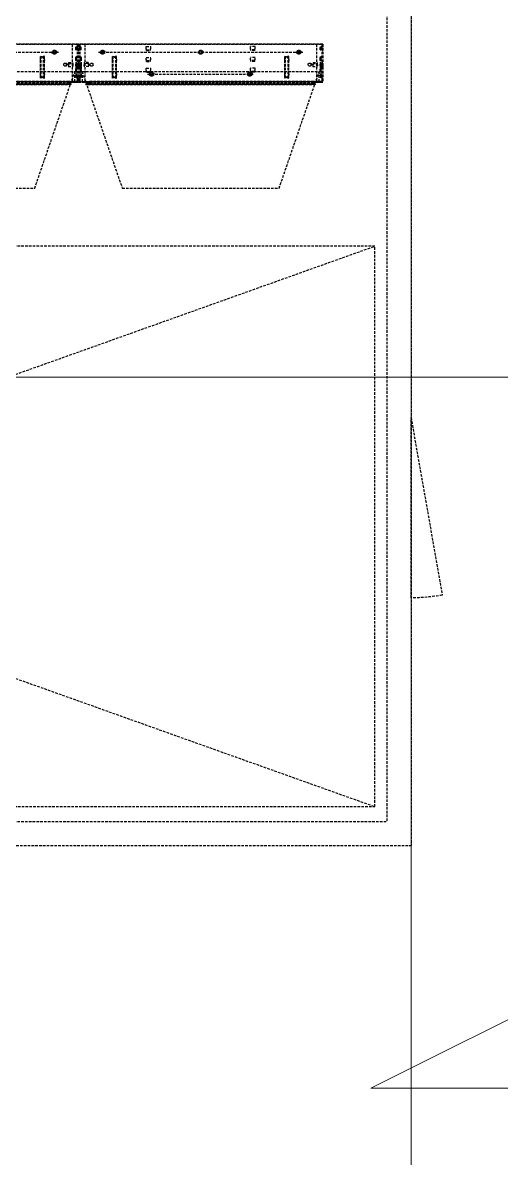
# Model space of a CAD drawing. Extents: x -32000 to 416743, y -254124 to 144214.
# Drawn here: x 5031 to 6225, y 31049 to 33885 of the extents above; entities that cross this region are included whole.
import ezdxf

# ---------------------------------------------------------------- set-up
doc = ezdxf.new("R2010")
doc.units = 0
doc.header["$LTSCALE"] = 10
doc.linetypes.add('XFM1Q40$0$HIDDEN', pattern=[9.525, 6.35, -3.175])
for name, color, linetype in [('XFM1Q40$0$ACC-450', 2, 'Continuous'), ('XFM1Q40$0$CBF01', 3, 'Continuous'), ('XFM1Q40$0$CBF02', 6, 'Continuous'), ('XFM1Q40$0$CBF03', 30, 'Continuous'), ('XFM1Q40$0$CBF04', 7, 'Continuous'), ('XFM1Q40$0$HEPA', 6, 'Continuous'), ('XFM1Q40$0$TYPE14X10', 7, 'Continuous'), ('XFM1Q40$0$輪廓', 4, 'Continuous'), ('XFM7P40ICA$0$H12PL4$0$L40_19_HYOKI', 252, 'Continuous'), ('XFM7P40ICA$0$H12PL4$0$L40_19_MEJI', 252, 'Continuous')]:
    doc.layers.add(name, color=color, linetype=linetype)

# ---------------------------------------------------------------- blocks, each defined once
blk = doc.blocks.new('XFM1Q40$0$A$Cac22a11c')
at = {"layer": 'XFM1Q40$0$ACC-450', "color": 252, "linetype": 'XFM1Q40$0$HIDDEN', "ltscale": 0.1}
for p, q in [((285100, 173266.1), (285021.9, 172822.9)), ((285100, 172816.1), (285100, 173266.1))]:
    blk.add_line(p, q, dxfattribs=at)
blk.add_arc((285100, 173266.1), 450, 260, 270, dxfattribs=at)
at = {"layer": 'XFM1Q40$0$CBF01', "color": 252, "linetype": 'XFM1Q40$0$HIDDEN', "ltscale": 0.1}
for p, q in [((285914, 174199.1), (285914, 174105.6)), ((285930, 174199.1), (285914, 174199.1)), ((285923, 174185.1), (285923.5, 174190.4)), ((285923, 174185.1), (285924.5, 174184.9)), ((285924.5, 174184.9), (285925, 174190.2)), ((285927, 174193.1), (285926.5, 174193.1)), ((285927, 174191.6), (285926.5, 174191.6)), ((285928.5, 174199.1), (285928.5, 174105.6)), ((285928.5, 174183.1), (285930, 174183.1)), ((285930, 174199.1), (285930, 174104.1)), ((285923, 174163.6), (285923, 174119.6)), ((285923, 174158.1), (285923.5, 174163.4)), ((285923, 174158.1), (285924.5, 174157.9)), ((285923, 174151.1), (285924.5, 174151.3)), ((285923, 174151.1), (285923.5, 174145.8)), ((285924.5, 174163.6), (285924.5, 174119.6)), ((285924.5, 174157.9), (285925, 174163.2)), ((285924.5, 174151.3), (285925, 174146)), ((285927, 174166.1), (285926.5, 174166.1)), ((285927, 174164.6), (285926.5, 174164.6)), ((285926.5, 174151.6), (285930, 174151.6)), ((285926.5, 174150.1), (285928.5, 174150.1)), ((285926.5, 174146.1), (285928.5, 174146.1)), ((285928.5, 174169.1), (285930, 174169.1)), ((285928.5, 174156.1), (285930, 174156.1)), ((285928.5, 174153.1), (285930, 174153.1)), ((285923, 174131.1), (285923.5, 174136.4)), ((285923, 174131.1), (285924.5, 174130.9)), ((285924.5, 174130.9), (285925, 174136.2)), ((285926.5, 174144.6), (285930, 174144.6)), ((285927, 174139.1), (285926.5, 174139.1)), ((285927, 174137.6), (285926.5, 174137.6)), ((285928.5, 174129.1), (285930, 174129.1)), ((285928.5, 174105.6), (285905, 174105.6)), ((285905, 174105.6), (285905, 174098.6)), ((285912, 174098.6), (285905, 174098.6)), ((285930, 174104.1), (285906.5, 174104.1)), ((285906.5, 174104.1), (285906.5, 174100.1)), ((285912, 174100.1), (285906.5, 174100.1)), ((285912, 174098.6), (285912, 174100.1)), ((285914, 174105.6), (285914, 174104.1)), ((285928.5, 174114.1), (285930, 174114.1))]:
    blk.add_line(p, q, dxfattribs=at)
for centre, radius, start, end in [((285926.5, 174190.1), 3, 90, 175), ((285926.5, 174190.1), 1.5, 90, 175), ((285927, 174194.6), 1.5, 270, 0), ((285927, 174194.6), 3, 270, 300), ((285927, 174194.6), 3, 300, 0), ((285928.5, 174163.6), 5.5, 90, 180), ((285926.5, 174148.1), 3.5, 90, 270), ((285926.5, 174163.1), 3, 90, 175), ((285926.5, 174146.1), 3, 185, 270), ((285928.5, 174163.6), 4, 90, 180), ((285926.5, 174148.1), 2, 90, 270), ((285926.5, 174163.1), 1.5, 90, 175), ((285926.5, 174146.1), 1.5, 185, 270), ((285927, 174167.6), 1.5, 270, 0), ((285927, 174167.6), 3, 270, 0), ((285928.5, 174119.6), 5.5, 180, 270), ((285926.5, 174136.1), 3, 90, 175), ((285928.5, 174119.6), 4, 180, 270), ((285926.5, 174136.1), 1.5, 90, 175), ((285927, 174141.6), 3, 0, 90), ((285927, 174141.6), 1.5, 0, 90), ((285927, 174140.6), 3, 270, 0), ((285927, 174140.6), 1.5, 270, 0)]:
    blk.add_arc(centre, radius, start, end, dxfattribs=at)
at = {"layer": 'XFM1Q40$0$CBF02', "color": 252, "linetype": 'XFM1Q40$0$HIDDEN', "ltscale": 0.1}
for p, q in [((285320, 174199.1), (285928.5, 174199.1)), ((285320, 174199.1), (285320, 174104.1)), ((285373, 174179.1), (285387, 174179.1)), ((285378, 174174.5), (285378, 174183.6)), ((285382, 174183.1), (285378, 174183.1)), ((285382, 174175.1), (285378, 174175.1)), ((285382, 174174.5), (285382, 174183.6)), ((285490, 174183.1), (285489, 174193)), ((285489.9, 174185.1), (285489.1, 174193.1)), ((285489.1, 174193.1), (285500.9, 174193.1)), ((285489.9, 174185.1), (285500.1, 174185.1)), ((285490, 174183.1), (285500, 174183.1)), ((285500, 174183.1), (285501, 174193)), ((285500.1, 174185.1), (285500.9, 174193.1)), ((285618, 174179.1), (285632, 174179.1)), ((285623, 174174.5), (285623, 174183.6)), ((285627, 174183.1), (285623, 174183.1)), ((285627, 174175.1), (285623, 174175.1)), ((285627, 174174.5), (285627, 174183.6)), ((285863, 174179.1), (285877, 174179.1)), ((285868, 174174.5), (285868, 174183.6)), ((285872, 174183.1), (285868, 174183.1)), ((285872, 174175.1), (285868, 174175.1)), ((285872, 174174.5), (285872, 174183.6)), ((285927, 174199.1), (285927, 174104.1)), ((285928.5, 174199.1), (285928.5, 174104.1)), ((285930, 174199.1), (286538.5, 174199.1)), ((285930, 174199.1), (285930, 174104.1)), ((285983, 174179.1), (285997, 174179.1)), ((285988, 174174.5), (285988, 174183.6)), ((285992, 174183.1), (285988, 174183.1)), ((285992, 174175.1), (285988, 174175.1)), ((285992, 174174.5), (285992, 174183.6)), ((285405, 174114.1), (285405, 174169.1)), ((285405, 174169.1), (285408.3, 174167.9)), ((285407, 174114.8), (285407, 174168.4)), ((285415, 174124.7), (285415, 174158.5)), ((285490, 174156.1), (285489, 174166)), ((285489.9, 174158.1), (285489.1, 174166.1)), ((285489.1, 174166.1), (285500.9, 174166.1)), ((285489.9, 174158.1), (285500.1, 174158.1)), ((285490, 174156.1), (285500, 174156.1)), ((285500, 174156.1), (285501, 174166)), ((285500.1, 174158.1), (285500.9, 174166.1)), ((285835, 174114.1), (285835, 174169.1)), ((285835, 174169.1), (285838.3, 174167.9)), ((285837, 174114.8), (285837, 174168.4)), ((285845, 174124.7), (285845, 174158.5)), ((285893.5, 174146.6), (285893.5, 174149.6)), ((285900.5, 174145.5), (285900.5, 174150.7)), ((285905.5, 174153.1), (285904.5, 174143.1)), ((285905.4, 174151.1), (285904.6, 174143.1)), ((285905.4, 174151.1), (285915.6, 174151.1)), ((285905.5, 174153.1), (285915.5, 174153.1)), ((285915.5, 174153.1), (285916.5, 174143.1)), ((285915.6, 174151.1), (285916.4, 174143.1)), ((286015, 174114.1), (286015, 174169.1)), ((286015, 174169.1), (286018.3, 174167.9)), ((286017, 174114.8), (286017, 174168.4)), ((286025, 174124.7), (286025, 174158.5)), ((285490, 174129.1), (285489, 174139)), ((285489.1, 174139.1), (285500.9, 174139.1)), ((285489.9, 174131.1), (285489.1, 174139.1)), ((285489.9, 174131.1), (285500.1, 174131.1)), ((285490, 174129.1), (285500, 174129.1)), ((285495.5, 174124.1), (285509.5, 174124.1)), ((285500, 174129.1), (285501, 174139)), ((285500.1, 174131.1), (285500.9, 174139.1)), ((285500.5, 174119.5), (285500.5, 174128.6)), ((285504.5, 174128.1), (285500.5, 174128.1)), ((285504.5, 174120.1), (285500.5, 174120.1)), ((285504.5, 174119.5), (285504.5, 174128.6)), ((285740.5, 174124.1), (285754.5, 174124.1)), ((285745.5, 174119.5), (285745.5, 174128.6)), ((285749.5, 174128.1), (285745.5, 174128.1)), ((285749.5, 174120.1), (285745.5, 174120.1)), ((285749.5, 174119.5), (285749.5, 174128.6)), ((285904.6, 174143.1), (285916.4, 174143.1)), ((285343.5, 174104.1), (285320, 174104.1)), ((285343.5, 174105.6), (285903.5, 174105.6)), ((285343.5, 174098.6), (285343.5, 174105.6)), ((285343.5, 174104.1), (285903.5, 174104.1)), ((285343.5, 174100.1), (285903.5, 174100.1)), ((285343.5, 174098.6), (285903.5, 174098.6)), ((285408.3, 174115.3), (285405, 174114.1)), ((285838.3, 174115.3), (285835, 174114.1)), ((285903.5, 174105.6), (285903.5, 174098.6)), ((285903.5, 174104.1), (285928.5, 174104.1)), ((285953.5, 174104.1), (285930, 174104.1)), ((285953.5, 174105.6), (286513.5, 174105.6)), ((285953.5, 174098.6), (285953.5, 174105.6)), ((285953.5, 174104.1), (286513.5, 174104.1)), ((285953.5, 174100.1), (286513.5, 174100.1)), ((285953.5, 174098.6), (286513.5, 174098.6)), ((286018.3, 174115.3), (286015, 174114.1))]:
    blk.add_line(p, q, dxfattribs=at)
for centre, radius, start, end in [((285378, 174179.1), 4, 90, 270), ((285382, 174179.1), 4, 270, 90), ((285489.1, 174193), 0.0502, 360, 191.4212), ((285500.9, 174193), 0.0502, 348.5788, 180), ((285623, 174179.1), 4, 90, 270), ((285627, 174179.1), 4, 270, 90), ((285868, 174179.1), 4, 90, 270), ((285872, 174179.1), 4, 270, 90), ((285988, 174179.1), 4, 90, 270), ((285992, 174179.1), 4, 270, 90), ((285405, 174158.5), 10, 0, 70.71), ((285489.1, 174166), 0.0502, 360, 191.4212), ((285500.9, 174166), 0.0502, 348.5788, 180), ((285835, 174158.5), 10, 0, 70.71), ((285897.5, 174147.5), 4.49, 63.4401, 152.8116), ((285897.5, 174148.6), 4.49, 207.1884, 296.5599), ((285897.5, 174148.1), 4, 300, 60), ((286015, 174158.5), 10, 0, 70.71), ((285405, 174124.7), 10, 289.29, 0), ((285489.1, 174139), 0.0502, 360, 191.4212), ((285500.5, 174124.1), 4, 90, 270), ((285500.9, 174139), 0.0502, 348.5788, 180), ((285504.5, 174124.1), 4, 270, 90), ((285745.5, 174124.1), 4, 90, 270), ((285749.5, 174124.1), 4, 270, 90), ((285835, 174124.7), 10, 289.29, 0), ((285904.6, 174143.1), 0.0502, 168.5788, 0), ((285916.4, 174143.1), 0.0502, 180, 11.4212), ((286015, 174124.7), 10, 289.29, 0)]:
    blk.add_arc(centre, radius, start, end, dxfattribs=at)
at = {"layer": 'XFM1Q40$0$CBF03', "color": 252, "linetype": 'XFM1Q40$0$HIDDEN', "ltscale": 0.1}
for p, q in [((285930, 174199.1), (285321.5, 174199.1)), ((285321.5, 174199.1), (285321.5, 174104.1)), ((285323, 174199.1), (285323, 174104.1)), ((285880, 174179.1), (285370, 174179.1)), ((285378, 174174.5), (285378, 174183.6)), ((285378, 174183.1), (285382, 174183.1)), ((285378, 174175.1), (285382, 174175.1)), ((285382, 174174.5), (285382, 174183.6)), ((285623, 174174.5), (285623, 174183.6)), ((285623, 174183.1), (285627, 174183.1)), ((285623, 174175.1), (285627, 174175.1)), ((285627, 174174.5), (285627, 174183.6)), ((285750, 174183.1), (285749, 174193)), ((285760.9, 174193.1), (285749.1, 174193.1)), ((285749.9, 174185.1), (285749.1, 174193.1)), ((285760.1, 174185.1), (285749.9, 174185.1)), ((285760, 174183.1), (285750, 174183.1)), ((285760, 174183.1), (285761, 174193)), ((285760.1, 174185.1), (285760.9, 174193.1)), ((285868, 174174.5), (285868, 174183.6)), ((285868, 174183.1), (285872, 174183.1)), ((285868, 174175.1), (285872, 174175.1)), ((285872, 174174.5), (285872, 174183.6)), ((285930, 174199.1), (285930, 174104.1)), ((286540, 174199.1), (285931.5, 174199.1)), ((285931.5, 174199.1), (285931.5, 174104.1)), ((285933, 174199.1), (285933, 174104.1)), ((286490, 174179.1), (285980, 174179.1)), ((285988, 174174.5), (285988, 174183.6)), ((285988, 174183.1), (285992, 174183.1)), ((285988, 174175.1), (285992, 174175.1)), ((285992, 174174.5), (285992, 174183.6)), ((285334.5, 174153.1), (285333.5, 174143.1)), ((285334.4, 174151.1), (285333.6, 174143.1)), ((285344.6, 174151.1), (285334.4, 174151.1)), ((285344.5, 174153.1), (285334.5, 174153.1)), ((285344.5, 174153.1), (285345.5, 174143.1)), ((285344.6, 174151.1), (285345.4, 174143.1)), ((285349.5, 174145.5), (285349.5, 174150.7)), ((285356.5, 174146.6), (285356.5, 174149.6)), ((285405, 174124.7), (285405, 174158.5)), ((285415, 174169.1), (285411.7, 174167.9)), ((285413, 174114.8), (285413, 174168.4)), ((285415, 174114.1), (285415, 174169.1)), ((285750, 174156.1), (285749, 174166)), ((285749.9, 174158.1), (285749.1, 174166.1)), ((285760.9, 174166.1), (285749.1, 174166.1)), ((285760.1, 174158.1), (285749.9, 174158.1)), ((285760, 174156.1), (285750, 174156.1)), ((285760, 174156.1), (285761, 174166)), ((285760.1, 174158.1), (285760.9, 174166.1)), ((285835, 174124.7), (285835, 174158.5)), ((285845, 174169.1), (285841.7, 174167.9)), ((285843, 174114.8), (285843, 174168.4)), ((285845, 174114.1), (285845, 174169.1)), ((285944.5, 174153.1), (285943.5, 174143.1)), ((285944.4, 174151.1), (285943.6, 174143.1)), ((285954.6, 174151.1), (285944.4, 174151.1)), ((285954.5, 174153.1), (285944.5, 174153.1)), ((285954.5, 174153.1), (285955.5, 174143.1)), ((285954.6, 174151.1), (285955.4, 174143.1)), ((285959.5, 174145.5), (285959.5, 174150.7)), ((285966.5, 174146.6), (285966.5, 174149.6)), ((286015, 174124.7), (286015, 174158.5)), ((286025, 174169.1), (286021.7, 174167.9)), ((286023, 174114.8), (286023, 174168.4)), ((286025, 174114.1), (286025, 174169.1)), ((285345.4, 174143.1), (285333.6, 174143.1)), ((285757.5, 174124.1), (285492.5, 174124.1)), ((285500.5, 174119.5), (285500.5, 174128.6)), ((285500.5, 174128.1), (285504.5, 174128.1)), ((285500.5, 174120.1), (285504.5, 174120.1)), ((285504.5, 174119.5), (285504.5, 174128.6)), ((285745.5, 174119.5), (285745.5, 174128.6)), ((285745.5, 174128.1), (285749.5, 174128.1)), ((285745.5, 174120.1), (285749.5, 174120.1)), ((285750, 174129.1), (285749, 174139)), ((285760.9, 174139.1), (285749.1, 174139.1)), ((285749.9, 174131.1), (285749.1, 174139.1)), ((285749.5, 174119.5), (285749.5, 174128.6)), ((285760.1, 174131.1), (285749.9, 174131.1)), ((285760, 174129.1), (285750, 174129.1)), ((285760, 174129.1), (285761, 174139)), ((285760.1, 174131.1), (285760.9, 174139.1)), ((285955.4, 174143.1), (285943.6, 174143.1)), ((285930, 174104.1), (285321.5, 174104.1)), ((285906.5, 174105.6), (285346.5, 174105.6)), ((285346.5, 174105.6), (285346.5, 174104.1)), ((285346.5, 174104.1), (285346.5, 174098.6)), ((285906.5, 174100.1), (285346.5, 174100.1)), ((285906.5, 174098.6), (285346.5, 174098.6)), ((285411.7, 174115.3), (285415, 174114.1)), ((285841.7, 174115.3), (285845, 174114.1)), ((285906.5, 174104.1), (285906.5, 174105.6)), ((285906.5, 174098.6), (285906.5, 174104.1)), ((286540, 174104.1), (285931.5, 174104.1)), ((286516.5, 174105.6), (285956.5, 174105.6)), ((285956.5, 174105.6), (285956.5, 174104.1)), ((285956.5, 174104.1), (285956.5, 174098.6)), ((286516.5, 174100.1), (285956.5, 174100.1)), ((286516.5, 174098.6), (285956.5, 174098.6)), ((286021.7, 174115.3), (286025, 174114.1))]:
    blk.add_line(p, q, dxfattribs=at)
for centre, radius, start, end in [((285378, 174179.1), 4, 90, 270), ((285382, 174179.1), 4, 270, 90), ((285623, 174179.1), 4, 90, 270), ((285627, 174179.1), 4, 270, 90), ((285749.1, 174193), 0.0502, 360, 191.4212), ((285760.9, 174193), 0.0502, 348.5788, 180), ((285868, 174179.1), 4, 90, 270), ((285872, 174179.1), 4, 270, 90), ((285988, 174179.1), 4, 90, 270), ((285992, 174179.1), 4, 270, 90), ((285352.5, 174148.1), 4, 120, 240), ((285352.5, 174147.5), 4.49, 27.1884, 116.5599), ((285352.5, 174148.6), 4.49, 243.4401, 332.8116), ((285415, 174158.5), 10, 109.29, 180), ((285749.1, 174166), 0.0502, 360, 191.4212), ((285760.9, 174166), 0.0502, 348.5788, 180), ((285845, 174158.5), 10, 109.29, 180), ((285962.5, 174148.1), 4, 120, 240), ((285962.5, 174147.5), 4.49, 27.1884, 116.5599), ((285962.5, 174148.6), 4.49, 243.4401, 332.8116), ((286025, 174158.5), 10, 109.29, 180), ((285333.6, 174143.1), 0.0502, 168.5788, 0), ((285345.4, 174143.1), 0.0502, 180, 11.4212), ((285415, 174124.7), 10, 180, 250.71), ((285500.5, 174124.1), 4, 90, 270), ((285504.5, 174124.1), 4, 270, 90), ((285745.5, 174124.1), 4, 90, 270), ((285749.1, 174139), 0.0502, 360, 191.4212), ((285749.5, 174124.1), 4, 270, 90), ((285760.9, 174139), 0.0502, 348.5788, 180), ((285845, 174124.7), 10, 180, 250.71), ((285943.6, 174143.1), 0.0502, 168.5788, 0), ((285955.4, 174143.1), 0.0502, 180, 11.4212), ((286025, 174124.7), 10, 180, 250.71)]:
    blk.add_arc(centre, radius, start, end, dxfattribs=at)
at = {"layer": 'XFM1Q40$0$CBF04', "color": 252, "linetype": 'XFM1Q40$0$HIDDEN', "ltscale": 0.1}
for p, q in [((285320, 174199.1), (285320, 174104.1)), ((285320, 174199.1), (285336, 174199.1)), ((285321.5, 174183.1), (285320, 174183.1)), ((285321.5, 174199.1), (285321.5, 174105.6)), ((285323, 174193.1), (285323.5, 174193.1)), ((285323, 174191.6), (285323.5, 174191.6)), ((285325.5, 174184.9), (285325, 174190.2)), ((285327, 174185.1), (285325.5, 174184.9)), ((285327, 174185.1), (285326.5, 174190.4)), ((285336, 174199.1), (285336, 174105.6)), ((285930, 174199.1), (285930, 174104.1)), ((285930, 174199.1), (285946, 174199.1)), ((285931.5, 174183.1), (285930, 174183.1)), ((285931.5, 174199.1), (285931.5, 174105.6)), ((285933, 174193.1), (285933.5, 174193.1)), ((285933, 174191.6), (285933.5, 174191.6)), ((285935.5, 174184.9), (285935, 174190.2)), ((285937, 174185.1), (285935.5, 174184.9)), ((285937, 174185.1), (285936.5, 174190.4)), ((285946, 174199.1), (285946, 174105.6)), ((285321.5, 174169.1), (285320, 174169.1)), ((285321.5, 174156.1), (285320, 174156.1)), ((285321.5, 174153.1), (285320, 174153.1)), ((285323.5, 174151.6), (285320, 174151.6)), ((285323.5, 174150.1), (285321.5, 174150.1)), ((285323.5, 174146.1), (285321.5, 174146.1)), ((285323, 174166.1), (285323.5, 174166.1)), ((285323, 174164.6), (285323.5, 174164.6)), ((285325.5, 174157.9), (285325, 174163.2)), ((285325.5, 174151.3), (285325, 174146)), ((285325.5, 174163.6), (285325.5, 174119.6)), ((285327, 174158.1), (285325.5, 174157.9)), ((285327, 174151.1), (285325.5, 174151.3)), ((285327, 174158.1), (285326.5, 174163.4)), ((285327, 174151.1), (285326.5, 174145.8)), ((285327, 174163.6), (285327, 174119.6)), ((285931.5, 174169.1), (285930, 174169.1)), ((285931.5, 174156.1), (285930, 174156.1)), ((285931.5, 174153.1), (285930, 174153.1)), ((285933.5, 174151.6), (285930, 174151.6)), ((285933.5, 174150.1), (285931.5, 174150.1)), ((285933.5, 174146.1), (285931.5, 174146.1)), ((285933, 174166.1), (285933.5, 174166.1)), ((285933, 174164.6), (285933.5, 174164.6)), ((285935.5, 174157.9), (285935, 174163.2)), ((285935.5, 174151.3), (285935, 174146)), ((285935.5, 174163.6), (285935.5, 174119.6)), ((285937, 174158.1), (285935.5, 174157.9)), ((285937, 174151.1), (285935.5, 174151.3)), ((285937, 174158.1), (285936.5, 174163.4)), ((285937, 174151.1), (285936.5, 174145.8)), ((285937, 174163.6), (285937, 174119.6)), ((285323.5, 174144.6), (285320, 174144.6)), ((285321.5, 174129.1), (285320, 174129.1)), ((285323, 174139.1), (285323.5, 174139.1)), ((285323, 174137.6), (285323.5, 174137.6)), ((285325.5, 174130.9), (285325, 174136.2)), ((285327, 174131.1), (285325.5, 174130.9)), ((285327, 174131.1), (285326.5, 174136.4)), ((285933.5, 174144.6), (285930, 174144.6)), ((285931.5, 174129.1), (285930, 174129.1)), ((285933, 174139.1), (285933.5, 174139.1)), ((285933, 174137.6), (285933.5, 174137.6)), ((285935.5, 174130.9), (285935, 174136.2)), ((285937, 174131.1), (285935.5, 174130.9)), ((285937, 174131.1), (285936.5, 174136.4)), ((285321.5, 174114.1), (285320, 174114.1)), ((285320, 174104.1), (285343.5, 174104.1)), ((285321.5, 174105.6), (285345, 174105.6)), ((285336, 174105.6), (285336, 174104.1)), ((285338, 174100.1), (285343.5, 174100.1)), ((285338, 174098.6), (285338, 174100.1)), ((285338, 174098.6), (285345, 174098.6)), ((285343.5, 174104.1), (285343.5, 174100.1)), ((285345, 174105.6), (285345, 174098.6)), ((285931.5, 174114.1), (285930, 174114.1)), ((285930, 174104.1), (285953.5, 174104.1)), ((285931.5, 174105.6), (285955, 174105.6)), ((285946, 174105.6), (285946, 174104.1)), ((285948, 174100.1), (285953.5, 174100.1)), ((285948, 174098.6), (285948, 174100.1)), ((285948, 174098.6), (285955, 174098.6)), ((285953.5, 174104.1), (285953.5, 174100.1)), ((285955, 174105.6), (285955, 174098.6))]:
    blk.add_line(p, q, dxfattribs=at)
for centre, radius, start, end in [((285323, 174194.6), 3, 180, 240), ((285323, 174194.6), 1.5, 180, 270), ((285323, 174194.6), 3, 240, 270), ((285323.5, 174190.1), 3, 5, 90), ((285323.5, 174190.1), 1.5, 5, 90), ((285933, 174194.6), 3, 180, 240), ((285933, 174194.6), 1.5, 180, 270), ((285933, 174194.6), 3, 240, 270), ((285933.5, 174190.1), 3, 5, 90), ((285933.5, 174190.1), 1.5, 5, 90), ((285323, 174167.6), 3, 180, 270), ((285321.5, 174163.6), 5.5, 0, 90), ((285323, 174167.6), 1.5, 180, 270), ((285321.5, 174163.6), 4, 0, 90), ((285323.5, 174163.1), 3, 5, 90), ((285323.5, 174163.1), 1.5, 5, 90), ((285323.5, 174148.1), 3.5, 270, 90), ((285323.5, 174148.1), 2, 270, 90), ((285323.5, 174146.1), 1.5, 270, 355), ((285323.5, 174146.1), 3, 270, 355), ((285933, 174167.6), 3, 180, 270), ((285931.5, 174163.6), 5.5, 0, 90), ((285933, 174167.6), 1.5, 180, 270), ((285931.5, 174163.6), 4, 0, 90), ((285933.5, 174163.1), 3, 5, 90), ((285933.5, 174163.1), 1.5, 5, 90), ((285933.5, 174148.1), 3.5, 270, 90), ((285933.5, 174148.1), 2, 270, 90), ((285933.5, 174146.1), 1.5, 270, 355), ((285933.5, 174146.1), 3, 270, 355), ((285323, 174141.6), 3, 90, 180), ((285323, 174140.6), 3, 180, 270), ((285323, 174141.6), 1.5, 90, 180), ((285323, 174140.6), 1.5, 180, 270), ((285321.5, 174119.6), 4, 270, 0), ((285321.5, 174119.6), 5.5, 270, 0), ((285323.5, 174136.1), 3, 5, 90), ((285323.5, 174136.1), 1.5, 5, 90), ((285933, 174141.6), 3, 90, 180), ((285933, 174140.6), 3, 180, 270), ((285933, 174141.6), 1.5, 90, 180), ((285933, 174140.6), 1.5, 180, 270), ((285931.5, 174119.6), 4, 270, 0), ((285931.5, 174119.6), 5.5, 270, 0), ((285933.5, 174136.1), 3, 5, 90), ((285933.5, 174136.1), 1.5, 5, 90)]:
    blk.add_arc(centre, radius, start, end, dxfattribs=at)
at = {"layer": 'XFM1Q40$0$HEPA', "color": 252, "linetype": 'XFM1Q40$0$HIDDEN', "ltscale": 0.1}
for p, q in [((285429.3, 173839), (285329, 174131)), ((285921, 174131), (285329, 174131)), ((285329, 174105.6), (285329, 174131)), ((285921, 174131), (285820.7, 173839)), ((285921, 174131), (285921, 174105.6)), ((286039.3, 173839), (285939, 174131)), ((286531, 174131), (285939, 174131)), ((285939, 174105.6), (285939, 174131)), ((285921, 174105.6), (285329, 174105.6)), ((286531, 174105.6), (285939, 174105.6)), ((285820.7, 173839), (285429.3, 173839)), ((286430.7, 173839), (286039.3, 173839))]:
    blk.add_line(p, q, dxfattribs=at)
at = {"layer": 'XFM1Q40$0$TYPE14X10', "color": 252, "linetype": 'XFM1Q40$0$HIDDEN', "ltscale": 0.1}
for p, q in [((285100, 187517.6), (285100, 172197.6)), ((285160, 187457.6), (285160, 172257.6)), ((289140, 172257.6), (285160, 172257.6)), ((289200, 172197.6), (285100, 172197.6))]:
    blk.add_line(p, q, dxfattribs=at)
at = {"layer": 'XFM1Q40$0$輪廓', "color": 252, "linetype": 'XFM1Q40$0$HIDDEN', "ltscale": 0.1}
for p, q in [((285190, 172294.6), (285190, 173694.6)), ((285190, 173694.6), (289110, 173694.6)), ((289110, 173694.6), (285190, 172294.6)), ((289110, 172294.6), (285190, 173694.6)), ((289110, 172294.6), (285190, 172294.6))]:
    blk.add_line(p, q, dxfattribs=at)
blk = doc.blocks.new('XFM1Q40')
at = {"xscale": -1}
blk.add_blockref('XFM1Q40$0$A$Cac22a11c', (291100, -140367.6), dxfattribs=at)
blk = doc.blocks.new('XFM7P40ICA$0$H12PL4')
at = {"layer": 'XFM7P40ICA$0$H12PL4$0$L40_19_HYOKI', "lineweight": 0, "flags": 128}
blk.add_lwpolyline([(6399.8, 31473.5), (5899.8, 31223.5), (10399.8, 31223.5)], dxfattribs=at)
at = {"layer": 'XFM7P40ICA$0$H12PL4$0$L40_19_MEJI', "lineweight": 0}
for p, q in [((6000, 49400), (6000, 21180)), ((17300, 33000), (175, 33000))]:
    blk.add_line(p, q, dxfattribs=at)
blk = doc.blocks.new('XFM7P40ICA')
blk.add_blockref('XFM7P40ICA$0$H12PL4', (0, 0))

msp = doc.modelspace()

# ---------------------------------------------------------------- block references
for name in ['XFM7P40ICA', 'XFM1Q40']:
    msp.add_blockref(name, (0, 0))

doc.saveas('drawing.dxf')
